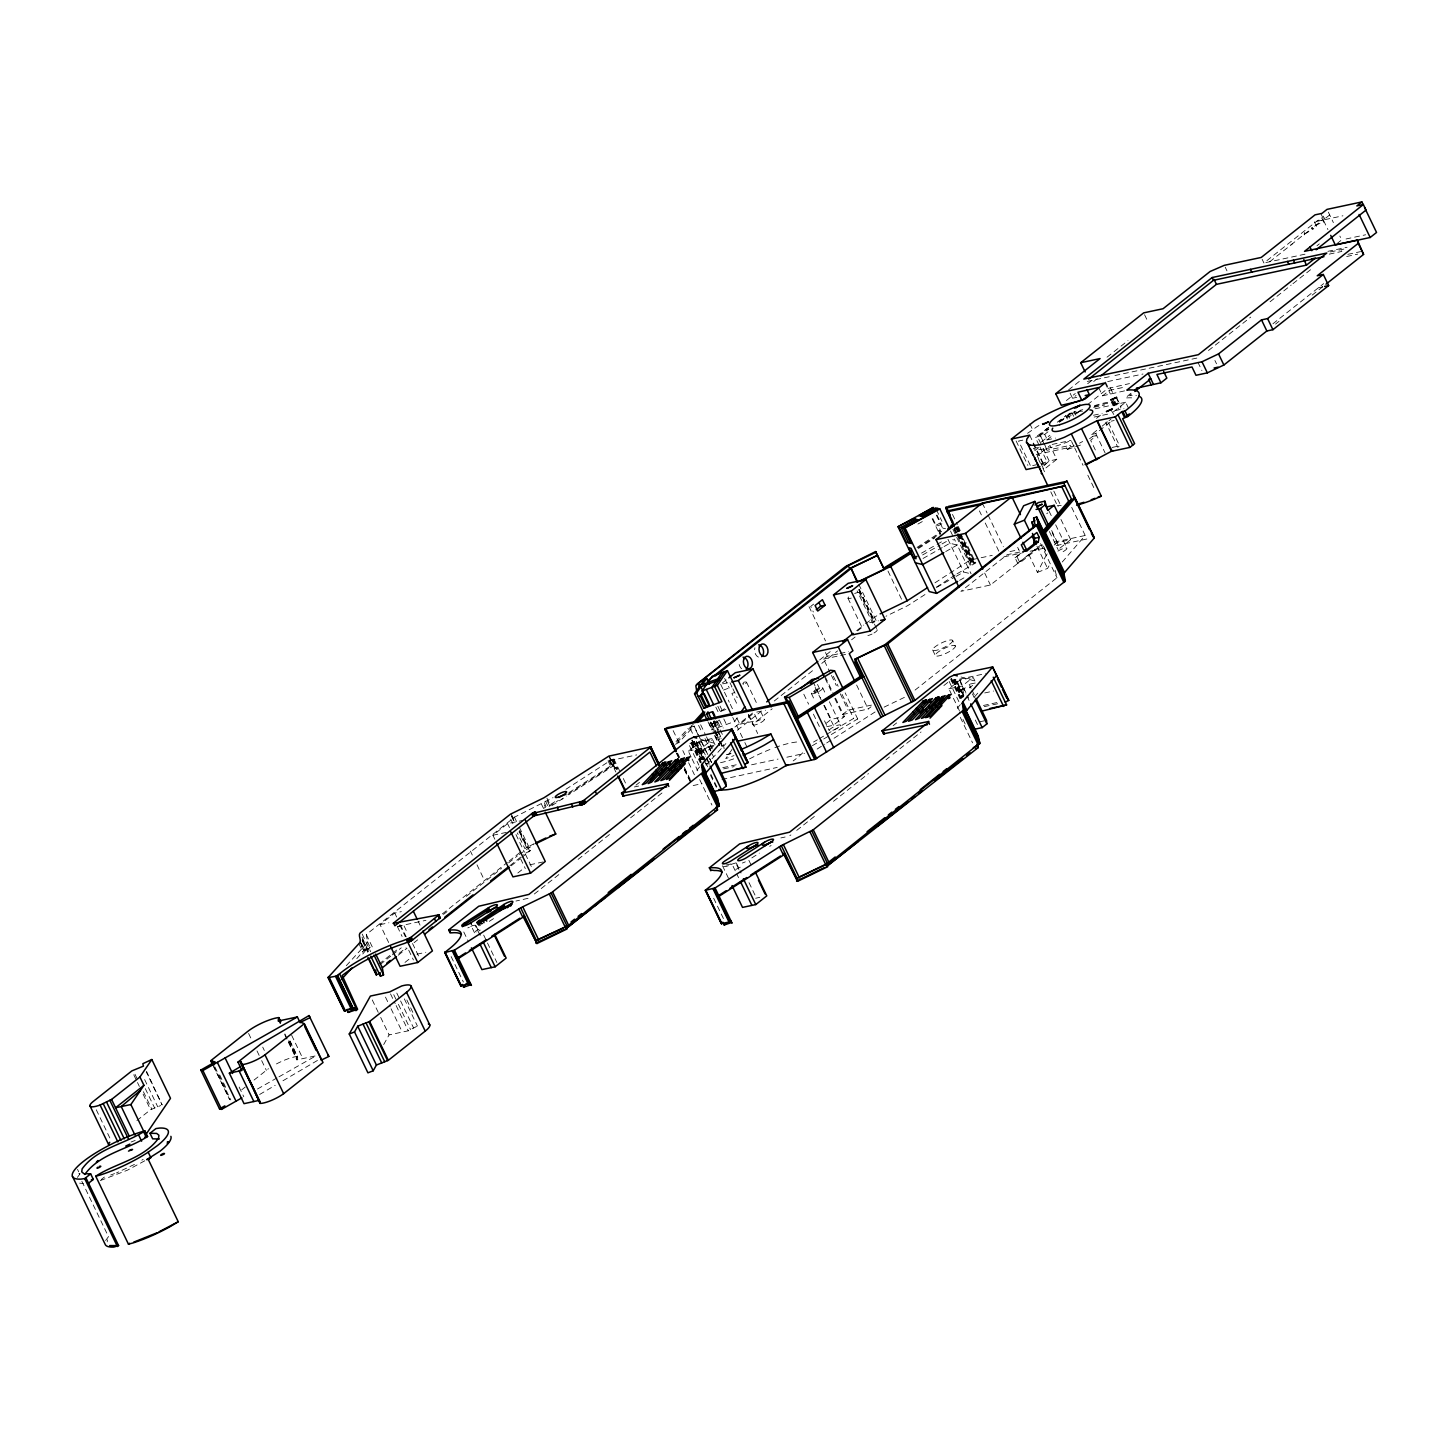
<?xml version="1.0" encoding="UTF-8"?>
<svg xmlns="http://www.w3.org/2000/svg" width="1449" height="1449" viewBox="0 0 1449 1449"><rect width="100%" height="100%" fill="white"/><g stroke="black" fill="none" stroke-linecap="round" stroke-linejoin="round"><path stroke-width="0.75" stroke-dasharray="5 3.75" d="M1057.263 422.22L1065.703 415.827A4.745 1.105 -25.7 0 0 1070.485 414.74A4.745 1.105 -25.7 0 0 1074.252 411.679L1082.783 409.687M1304.245 234.865L1304.39 232.438M107.19 1241.865L107.461 1239.819M700.211 752.194L705.917 749.477L700.211 752.194L703.091 758.207M814.211 692.133C826.292 683.276 814.465 698.871 812.617 688.818M960.832 689.978L966.555 687.261L960.832 689.978L963.73 695.991M1113.538 405.648L1117.596 403.021L1119.986 403.456M1118.266 408.98L1118.393 407.984M1111.528 399.218L1114.571 405.738L1119.262 402.931M1120.675 408.02L1120.946 405.955M278.951 1076.824L316.063 1055.778L296.882 1059.871L297.534 1056.448L290.054 1040.907M356.798 958.658L364.26 949.964L370.183 947.139L365.746 952.917M1028.754 554.333L1037.448 572.409L1046.848 553.953L1043.95 547.939M383.695 1044.566L389.093 1034.894L408.274 1030.8L419.015 1025.222M1037.448 572.409L1047.591 568.388L1050.742 562.755M720.352 711.477L725.388 708.144M708.018 721.837L711.876 729.861L718.505 720.207M737.197 717.744L734.679 721.439L711.876 729.861M732.035 749.423L725.732 758.642L734.009 755.581M1033.119 443.394L1043.896 465.781L1049.203 460.963L1056.738 459.351L1050.054 445.477L1037.194 455.692L1038.987 459.387M77.413 1177.403L79.967 1173.907L78.445 1174.233L79.315 1173.056L77.521 1169.361M105.632 1240.543L108.476 1236.649L80.383 1178.254M713.379 746.398L704.54 748.3L701.642 752.266A49.991 11.664 -25.7 0 0 701.189 755.817M735.802 869.472L740.982 866.828M1071.952 412.965L1068.094 414.794M1082.475 411.262L1080.356 411.081M696.824 770.18L699.704 766.865M1062.262 561.995L1085.21 535.478L1071.608 507.204M960.325 704.649L957.463 707.963L960.126 713.506M974.471 696.933L978.781 691.97M362.775 954.003L367.122 948.552M676.864 742.703L691.59 726.565M346.311 965.668L367.648 942.393L366.307 934.496L514.576 817.145L553.011 797.638M676.031 741.598L688.239 728.286M675.397 744.315L678.893 742.504L694.143 725.877M706.08 765.199L725.895 743.572M1290.914 244.972L1304.172 234.321L1313.772 228.688L1311.617 227.855L1323.806 221.117M743.047 684.471L743.699 683.584L742.667 683.493M1039.078 435.588L1045.87 430.299M1046.087 429.266L1045.598 430.281L1048.551 429.484M1077.259 412.929L1079.614 411.407M1056.738 459.351L1043.878 469.548L1039.875 461.235M388.658 942.502L380.073 924.661L394.744 913.051L401.373 911.638M494.834 839.225L492.914 835.258L507.585 823.648L523.053 820.351M136.894 1120.548L150.569 1109.717L160.676 1105.569M1107.036 357.197L1112.271 353.049M1114.027 351.654L1119.28 347.506M1121.019 346.13L1128.028 340.587M1068.529 389.944L1080.809 380.218M1066.392 400.558L1075.267 393.53M1087.674 383.713L1091.224 380.906M1027.576 433.305L1037.14 426.567A58.232 13.584 -25.7 0 1 1043.226 423.144M1070.123 393.259L1072.532 398.258L1076.064 395.468M1093.723 381.485L1097.255 378.696M813.614 604.124L810.679 606.443L813.342 611.985M722.29 683.022L727.181 679.146M1074.47 445.966L1070.775 446.745L1070.123 445.368L1046.921 450.313L1040.346 435.606L1048.804 428.904M101.195 1179.577L104.382 1177.059M1039.06 445.133L1035.347 437.453L1044.729 434.374L1048.08 431.73M379.022 964.02L398.366 948.715M442.343 913.921L507.349 862.463M509.088 861.068L521.368 851.36M380.127 964.545L390.687 956.195M392.444 954.8L401.246 947.845M443.466 914.41L446.998 911.638M466.343 896.315L501.535 868.458M508.581 862.88L517.365 855.924M519.14 854.53L533.902 844.658M1087.565 404.669L1107.724 388.477L1129.477 383.605M1041.324 442.054L1049.873 435.28M1269.741 261.744L1292.508 243.722M1314.696 226.171L1322.194 220.212M1329.693 214.941L1323.299 219.976L1327.936 229.576M1047.066 439.862L1053.84 434.501M1098.596 387.499L1102.598 395.812L1109.481 390.361L1124.931 387.064M399.055 953.406L406.1 947.827M509.903 865.669L523.995 854.512M525.752 853.135L530.606 850.436L518.144 824.843M1034.767 450.693L1039.295 447.107M398.221 955.217L407.042 948.226M414.106 942.647L417.638 939.84M511.189 865.796L520.01 858.822M521.767 857.428L530.606 850.436M692.495 733.285L689.597 727.271L693.274 724.373M241.748 1089.793L245.261 1087.022M254.046 1080.066L266.344 1070.322A22.133 5.162 -25.7 0 1 268.5 1068.71M404.995 962.408L411.516 957.246M517.836 873.004L524.357 867.842M1096.513 418.326L1103.269 412.983M636.002 785.141L639.498 782.369M1131.325 394.255L1129.495 395.704A59.228 13.82 -25.7 0 1 1136.451 395.631M1041.088 463.771L1049.203 460.963L1042.737 447.524M1043.896 465.781L1044.801 465.057M1036.234 454.533L1066.718 448.049L1070.123 445.368M1113.375 411.933L1125.638 402.242L1128.3 407.785M1066.718 448.049L1067.388 449.425L1070.775 446.745M691.119 757.012L688.275 751.053L699.269 742.359L712.528 739.515L715.19 745.076L708.869 750.057L708.561 746.489L715.19 745.076M1095.335 449.987L1090.662 440.279L1096.694 435.497L1092.618 436.366L1091.677 434.428L1100.425 427.491M1102.182 426.115L1110.93 419.178M1091.677 434.428L1095.77 433.541L1112.941 419.938M1089.557 438.775L1092.618 436.366M1336.92 243.686L1341.702 239.9L1339.854 236.06M688.275 751.053L701.515 748.227L712.528 739.515M704.993 738.61L708.67 746.217L705.011 749.115L700.41 739.624M1208.484 350.513L1250.722 317.096M1270.085 301.772L1291.186 285.055M1292.961 283.66L1310.548 269.731M734.915 727.036L752.574 713.071M819.645 659.983L830.223 651.597M856.703 630.641L863.767 625.062M865.524 623.65L878.221 614.793M736.98 718.215L739.859 724.192L754.512 712.582M857.591 630.913L864.111 625.751M830.458 673.387L823.593 659.114L827.252 656.216L837.939 653.934M737.342 730.224L760.2 712.129M774.273 700.99L814.718 668.985M821.764 663.407L837.576 650.891M851.595 639.788L855.109 637.017M534.337 893.997L560.582 873.222M578.097 859.366L611.333 833.048M630.587 817.816L663.914 791.444M739.859 724.192L757.519 720.407L772.19 708.796M1272.928 323.761L1323.643 283.624M1108.521 422.8L1119.624 445.839L1117.795 447.288L1105.768 422.329L1114.19 420.518M1275.555 324.087L1279.032 321.334M1312.124 295.143L1322.575 286.884L1320.8 283.171M1017.705 563.281L1040.219 545.476L1042.429 544.987L1019.915 562.81L1017.705 563.281L1015.043 557.738L1022.831 551.58M1015.043 557.738L1025.041 551.109M1019.824 552.015L1007.164 554.713L960.904 591.337L990.428 585.016L1036.687 548.41M826.419 723.123L831.128 719.392L844.387 716.567L832.867 692.64M1054.274 544.969L1057.426 542.469L1070.684 539.644L1060.958 519.448M834.805 698.509L842.521 714.52L848.118 710.101L873.783 704.612M826.763 726.692L833.392 725.279L844.387 716.567M1070.684 539.644L1059.672 548.356L1051.05 530.406M842.521 714.52L868.186 709.032L870.976 706.822M915.08 690.068L1056.991 577.734L1055.089 570.29M893.145 725.695L896.641 722.924M943.879 685.54L949.131 681.374L985.447 673.622M959.383 710.644L948.896 688.836L959.89 680.142L973.148 677.299L974.923 681.012M948.896 688.836L962.154 686.011L973.148 677.299M972.659 685.359L969.508 687.858L969.2 684.272L975.829 682.859M796.715 830.404L815.968 815.153M833.465 801.315L868.476 773.603M885.973 759.747L889.469 756.976M892.982 754.204L921.039 731.999M1131.035 393.204L1125.33 397.968L1128.934 397.805A56.837 13.276 -25.7 0 1 1134.984 398.493M1304.535 234.158L1312.251 228.109M1048.388 427.582L1037.176 436.004L1041.795 445.604M480.217 930.095L479.003 930.874M858.804 584.364L876.283 620.933L872.642 623.142L857.102 590.848M917.09 547.378L941.578 531.529M918.467 548.483L935.094 537.724M565.961 789.27L610.319 760.562L636.709 754.911M545.512 801.134L547.921 806.115L555.782 801.134M568.968 792.603L613.253 764.275L612.999 766.104L568.624 794.813M551.978 805.59L566.776 796.008M934.985 582.806L970.106 560.075L978.963 558.191M924.987 594.561L907.69 605.646L885.937 616.26M936.289 587.243L955.126 575.054M957.01 573.84L975.793 562.864L966.066 542.687M917.887 547.903L940.51 533.341M549.026 806.459L558.445 800.391M567.881 794.324L613.126 765.199L615.897 770.959M817.145 749.061L824.771 744.188M826.673 742.957L878.13 710.01M489.327 921.329L494.942 917.724M751.832 857.917L759.33 853.117M790.9 834.968L789.832 835.566M1068.819 413.816L1070.304 413.037M1046.631 428.868L1048.768 427.763M470.78 926.491L472.102 925.694M141.821 1160.178L143.179 1159.363M144.773 1160.794L127.277 1170.267L99.601 1180.844M534.283 843.59L524.882 848.571L517.347 832.921M813.505 742.069L817.327 739.823M819.246 738.682L853.642 718.432L857.699 718.958L845.147 692.857M812.364 745.674L821.8 740.095M823.702 738.99L829.371 735.657M831.255 734.534L857.699 718.958M259.606 1094.502L275.183 1085.337M282.972 1080.755L318.001 1060.125M917.942 524.049L923.248 521.042M936.036 525.281L940.691 522.654L942.864 523.18L938.227 525.806L936.036 525.281L932.703 518.344M940.383 534.301L938.717 530.841L943.353 528.197L945.545 528.74M921.546 553.12L935.13 545.422M937.086 544.335L942.901 541.038M922.615 554.949L940.075 545.059M942.013 543.955L949.004 540.006M923.031 558.463L942.212 547.595M944.132 546.508L949.892 543.266L957.246 545.041L971.084 573.822M945.726 551.562L957.246 545.041L954.348 539.028M936.887 587.243L954.148 577.463M956.068 576.376L963.73 572.047L969.254 573.387M959.582 580.343L965.342 577.082M257.469 1089.014L276.994 1077.929M1316.96 245.787L1319.296 243.885M1059.056 421.188L1065.721 417.765M1059.907 421.46L1070.413 414.052L1077.821 412.458M401.246 925.603L398.421 926.744M134.467 1164.416L116.481 1172.911M543.411 808.379L545.476 807.401L543.067 802.402M884.107 707.13L905.987 696.625M1076.064 412.838L1082.892 409.85M1073.763 446.002L1071.065 440.387L1067.732 441.854A48.288 11.266 -25.7 0 1 1034.043 449.045M1067.388 449.425L1082.765 444.336M364.061 950.417L370.31 947.936L367.503 941.596M528.034 898.326L515.971 901.043M723.431 690.086L731.999 686.917L729.245 681.193M734.661 692.459L731.908 693.473L736.907 703.888L739.66 702.856M725.877 709.449L718.269 712.256L715.353 706.17M716.657 720.896L711.622 724.228L717.146 722.2M110.685 1174.994L114.543 1173.599M1113.828 414.523L1110.532 409.143M1102.598 395.812L1125.764 390.596M1061.211 505.502L1057.39 505.592L1058.893 506.788M1022.777 440.152L1018.593 441.039L1030.601 466.017M1112.053 447.469L1119.624 445.839M1032.702 465.564L1038.987 464.205M1003.94 556.851L1021.4 553.083M1030.112 551.218L1045.381 547.921M1056.285 545.585L1088.996 538.539M984.704 692.948L993.561 691.046M726.293 754.694L730.713 753.734M983.418 705.464L998.904 702.149M722.779 767.68L738.266 764.366M751.56 764.8L778.022 759.095M786.861 757.211L804.503 753.408M693.165 785.557L702.022 783.637M721.964 779.435L777.207 767.427M1316.38 221.462L1342.915 215.792M1346.049 238.976L1365.664 234.774M1265.865 262.577L1306.835 253.792M1327.9 251.347L1347.081 247.254M1330.399 251.945L1345.179 248.793M1329.24 254.136L1341.828 251.438L1340.506 248.667M1347.86 254.336L1360.539 251.637M1346.701 256.509L1357.659 254.173M1318.409 287.771L1322.575 286.884M1087.275 381.431L1112.814 375.979M1114.933 375.508L1199.681 357.486M1107.688 381.576L1142.989 374.023M1072.532 398.258L1076.752 397.352M1093.705 407.35L1104.627 405.014M1095.064 408.781L1125.638 402.242M1093.452 415.247L1102.164 413.382M1115.241 410.592L1123.953 408.727M1094.14 417.058L1108.902 413.907M1046.758 439.953L1055.488 438.087M1033.318 448.447L1037.502 447.56M1052.191 444.426L1071.065 440.387M1041.813 464.64L1046.142 463.716M981.172 557.72L992.239 555.347M1009.953 551.562L1018.81 549.678M1054.22 542.107L1085.21 535.478M869.581 622.708L878.402 620.824M840.076 653.481L848.643 651.652M823.593 659.114L838.554 655.926M840.692 655.473L847.104 654.097M722.87 683.837L729.499 682.425M756.722 712.111L765.561 710.227M689.597 727.271L693.98 726.329L699.505 737.722M720.551 736.744L688.492 743.591L698.853 765.126M984.251 706.641L998.959 703.49M634.372 786.952L638.611 786.046M723.631 768.858L734.136 766.612M979.922 721.747L984.342 720.805M492.914 835.258L508.382 831.961M529.827 864.799L543.067 861.956M780.866 837.92L785.123 837.015M380.073 924.661L388.912 922.778M397.497 926.4L425.952 920.314M726.04 865.035L731.872 863.785L738.555 877.659M735.748 862.952L731.419 864.274A6.339 1.485 -25.7 0 1 729.952 865.017M416.968 954.185L425.807 952.301M755.617 898.253L759.783 897.348M78.88 1173.636L79.949 1173.4M476.16 932.015C473.388 931.725 479.492 928.374 480.851 929.207M297.534 1056.448L296.574 1056.52A22.133 5.162 -25.7 0 0 288.912 1058.495L285.924 1059.581A22.133 5.162 -25.7 0 0 273.734 1065.413M527.925 847.574L526.512 847.466L518.977 831.798M79.641 1183.163L83.39 1183.507M938.717 530.841L940.89 531.366L938.227 525.806M952.717 539.662L953.822 539.934M961.049 676.991L973.982 680.795M700.41 739.207L715.516 743.645M1116.165 403.51L1116.219 403.565A48.288 11.266 -25.7 0 0 1093.397 406.771M698.581 725.333L701.334 731.021M1328.353 212.152L1333.388 222.621M1323.299 216.155L1324.64 218.926L1317.721 220.411L1263.926 262.993L1262.133 259.28M1320.872 213.619L1323.535 219.161M1321.651 217.839L1324.295 223.345M1314.334 221.824L1316.978 227.33M1225.202 267.177L1226.977 270.872M1214.914 360.493L1216.526 363.808M1197.906 362.286L1201.909 370.6M1144.565 314.723L1148.115 322.131M1116.436 397.261L1119.244 403.166M1116.074 397.225L1119.008 403.456M1110.351 387.897L1113.013 393.44M1105.478 382.047L1109.481 390.361M1114.897 401.282L1116.672 404.977M1113.249 399.761L1115.929 405.322M1105.062 382.934L1110.405 394.037M1113.43 401.88L1115.205 405.575M1112.017 401.427L1113.792 405.122M1111.8 401.735L1114.064 405.811M1111.763 401.953L1113.72 405.792M1095.77 433.541L1105.116 452.957M1074.053 411.552L1075.919 415.157M1071.97 412.802L1073.637 416.261M1067.967 414.704L1069.634 418.163M1065.703 415.537L1067.37 418.996M1044.729 434.374L1046.45 437.978M1040.346 435.606L1043.697 442.543M1029.859 423.832L1032.521 429.375M1039.984 447.053L1047.373 462.412M1029.659 435.171L1044.349 465.672M1038.643 459.55L1040.436 463.245M1042.936 468.425L1044.53 471.758M1016.111 440.967L1027.866 465.383M1049.076 511.135L1051.902 517.003M1055.669 524.81L1066.935 548.247A6.339 1.485 -25.7 0 1 1060.251 553.011M1051.666 530.515L1057.426 542.469M1049.384 531.511L1058.078 549.588M1043.425 546.056L1047.301 554.134M1040.563 543.592L1056.991 577.734M1036.959 546.309L1047.591 568.388M1017.651 547.378L1019.208 550.62M1017.252 557.267L1019.915 562.81M982.295 503.057L987.077 512.982M988.037 514.975L1003.342 546.762M979.415 510.881L981.371 514.92M985.248 522.998L998.85 551.254M984.686 573.098L990.428 585.016M952.482 514.431L957.336 524.52M958.296 526.53L960.252 530.569M957.463 526.748L962.317 536.836M963.295 538.865L974.96 563.081M957.01 526.893L974.489 563.226M956.539 527.074L974.018 563.407M956.05 527.255L973.529 563.589M955.76 527.925L957.68 531.91M958.64 533.902L973.04 563.806M953.333 524.158L957.173 532.127M958.133 534.12L972.533 564.023M954.764 528.378L956.684 532.363M957.481 533.83L972.025 564.277M954.275 528.631L956.195 532.616M957.155 534.609L971.536 564.53M953.804 528.903L957.644 536.873M958.604 538.865L971.065 564.784M952.917 529.428L970.196 565.309M950.49 531.022L953.388 537.036M936.452 509.831L941.959 521.278M937.014 515.029L940.691 522.654M936.38 515.21L943.136 529.229M947.954 539.245L963.73 572.047M932.178 518.742L939.966 534.953M952.681 640.512A11.085 2.59 -25.7 0 1 938.445 649.75A11.085 2.59 -25.7 0 1 936.887 645.529A11.085 2.59 -25.7 0 1 952.681 640.512L955.344 646.055A11.085 2.59 -25.7 0 1 941.107 655.292A11.085 2.59 -25.7 0 1 939.55 651.072A11.085 2.59 -25.7 0 1 955.344 646.055M969.2 684.272L971.12 688.275M972.08 690.285L974.978 696.281M972.406 693.854L974.326 697.875M959.89 680.142L968.475 697.965M962.154 686.011L965.958 693.944M966.918 695.918L969.779 701.859M975.304 720.026L978.184 726.04M954.963 679.219L963.44 696.842M954.547 679.382L963.042 697.005M954.13 679.563L962.607 697.186M953.714 679.762L962.19 697.367M953.297 679.961L961.774 697.585M952.881 680.179L961.357 697.802M951.558 678.44L961.919 699.976M951.196 678.675L960.615 698.255M950.616 679.074L959.999 698.69M949.131 681.374L959.492 702.928M932.667 650.021L935.329 655.564M962.987 719.447L965.849 725.406M960.307 717.364L972.569 742.83M887.983 571.033L903.325 602.929M859.366 589.363L874.906 621.657M859.04 589.544L874.58 621.838M858.732 589.725L874.272 622.019M859.402 592.822L873.493 622.11M874.435 624.066L877.261 629.917M847.973 598.256L863.006 629.5M856.613 685.015L868.186 709.032M808.995 606.624L825.513 640.929M825.477 652.521L827.252 656.216M833.338 676.266L838.174 686.319M842.05 694.343L853.642 718.432M831.436 675.433L836.345 685.631M840.257 693.781L848.118 710.101M825.206 676.683L831.907 690.648M825.169 678.494L830.947 690.503M822.797 688.058A6.339 1.485 -25.7 0 1 814.682 693.346A6.339 1.485 -25.7 0 1 813.758 690.938A6.339 1.485 -25.7 0 1 822.797 688.058L825.604 693.926M829.371 701.733L840.655 725.152M817.526 684.435L819.935 689.416M812.907 681.519L820.587 697.458M824.409 705.446L831.128 719.392M815.153 687.387L822.833 703.345M823.793 705.337L833.392 725.279M811.368 693.491L815.117 701.316M824.517 720.841L829.208 730.604M803.815 694.216L808.614 704.178M813.414 714.14L820.134 728.104M746.561 682.225L756.885 703.707M760.653 711.513L764.42 719.32A6.339 1.485 -25.7 0 1 756.287 724.609A6.339 1.485 -25.7 0 1 755.382 722.2A6.339 1.485 -25.7 0 1 764.42 719.32M754.657 714.429L757.519 720.407M748.282 714.991L752.973 724.754M732.886 688.764L737.161 697.657M724.645 678.404L729.227 687.931M720.66 684.308L729.3 702.258M730.26 704.25L733.14 710.227M732.741 717.418L743.917 740.62M720.044 706.025L721.711 709.503M717.835 706.279L721.004 713.125M719.32 719.972L723.196 727.996M717.708 721.711L720.624 727.778M716.277 721.801L719.193 727.869M720.171 729.879L723.087 735.929M714.194 720.787L719.048 730.894M713.977 721.022L717.672 729.318M717.527 729.535L713.633 721.457L717.4 729.735M718.378 731.745L721.294 737.813M713.361 722.327L721.131 738.465M711.495 722.453L719.265 738.61M711.405 723.232L714.321 729.3M715.299 731.31L719.175 739.388M720.153 741.399L723.069 747.467M711.314 723.468L714.23 729.517M715.208 731.528L719.102 739.606M720.062 741.634L722.979 747.684M710.408 722.019L714.122 730.242M715.208 731.999L718.903 740.204M720.008 741.96L722.743 748.173M710.119 722.508L720.678 744.442M709.249 723.612L714.049 733.574M715.009 735.567L719.809 745.529M700.646 724.772L705.482 734.806M706.442 736.817L712.238 748.879M708.561 746.489L713.379 756.505M694.234 726.384L708.688 756.414M709.648 758.425L711.586 762.428M704.54 748.3L706.315 751.995M699.269 742.359L709.756 764.148M701.515 748.227L705.337 756.161M706.297 758.135L709.141 764.076M696.353 741.29L705.989 761.323M705.953 763.134L707.728 766.847M704.069 760.218L706.949 766.213M710.807 774.237L713.705 780.25M714.665 782.243L717.563 788.256M702.638 757.736L695.52 742.939L699.269 742.105L704.178 759.439L696.226 742.739L703.526 759.584M694.343 741.435L702.964 759.53M693.926 741.598L702.403 759.222M693.51 741.779L701.986 759.403M692.133 740.004L701.551 759.584M691.716 740.222L701.135 759.801M692.242 742.395L700.736 760.019M748.879 860.344L751.741 866.303M691.861 742.612L701.28 762.192M691.499 742.848L700.918 762.428M690.938 743.246L700.302 762.862M692.079 758.986L697.802 770.868M699.686 779.58L711.93 805.046M749.024 882.64L756.559 898.308M673.169 730.622L678.893 742.504M682.787 750.582L684.725 754.621M688.619 762.699L694.433 774.817M736.364 863.024L741.127 872.932M736.708 864.944L740.53 872.859M677.625 753.263L679.563 757.302M684.435 767.39L690.249 779.49M676.828 752.9L679.02 757.374M684.489 768.839L690.249 780.812M676.683 753.335L678.802 757.392M684.453 769.491L690.467 781.609M676.52 753.299L678.53 757.628M684.182 769.419L690.122 781.554M722.508 865.796L729.173 879.67M713.669 898.271L724.029 919.807M613.887 758.932L619.538 770.687M623.305 778.511L626.131 784.398M613.054 759.149L617.763 768.948M612.601 759.294L617.31 769.093M612.112 759.475L616.839 769.256M611.623 759.656L616.35 769.455M609.25 755.961L616.024 770.035M608.743 756.179L612.746 764.511M610.319 760.562L615.861 772.045M609.359 760.001L611.768 765M608.888 760.272L611.297 765.253M608.019 760.797L610.409 765.797M546.925 798.127L550.131 804.793M547.468 801.225L550.131 806.785M544.299 802.764L546.074 806.459M541.437 804.141L543.23 807.836M514.377 817.019L517.202 822.887M519.611 830.277L529.265 850.346M511.135 813.813L514.902 821.637M519.611 831.436L527.146 847.085M511.751 815.95L514.576 821.818M519.285 831.617L526.82 847.285M511.425 816.131L514.25 822.018M510.754 819.21L513.58 825.079M515.953 834.533L524.429 852.157M525.371 854.113L531.964 867.824M507.585 823.648L509.487 827.614M520.608 858.786L525.317 868.585M470.418 851.124L472.302 855.055M477.011 864.836L484.546 880.503M483.676 935.076L496.88 962.48M475.725 925.241L480.488 935.148M479.891 935.076L475.127 925.168L471.251 926.002L476.015 935.909M463.771 931.979L468.534 941.868M451.146 956.575L453.972 962.444M454.914 964.4L463.39 982.024M418.127 921.166L420.047 925.132M404.054 925.893L407.821 933.717M412.53 943.516L419.123 957.228M394.744 913.051L396.646 917.018M400.467 924.951L406.191 936.833M399.652 924.842L405.376 936.742M397.388 926.654L402.098 936.434M408.709 950.146L413.418 959.944M406.861 999.973L413.4 1013.576M404.343 998.868L417.421 1026.055M396.791 993.072L413.617 1028.029M366.307 934.496L372.9 948.207M393.748 994.666L397.479 1002.436M398.421 1004.374L410.556 1029.605M362.178 934.08L370.672 951.703M390.524 993.905L395.197 1003.614M396.138 1005.552L408.274 1030.8M361.996 937.05L368.39 950.997M362.558 939.459L368.209 951.214M362.395 939.676L368.046 951.413M362.286 939.876L367.937 951.613M362.123 940.528L367.774 952.283M362.214 944.766L365.981 952.609M360.258 941.633L364.26 949.964M360.167 941.85L364.17 950.182M360.058 942.085L363.934 950.653M361.362 945.907L363.771 950.906M385.488 997.129L390.161 1006.838M391.085 1008.776L402.297 1032.086M358.899 943.679L362.902 951.993M372.266 999.955L379.747 1015.477M380.689 1017.433L389.093 1034.894M291.647 1035.292L302.859 1058.603M289.927 1041.433L297.407 1056.973M288.804 1040.69L297.208 1058.168M284.873 1033.898L287.681 1039.73M288.605 1041.668L297.009 1059.147M284.728 1034.622L287.536 1040.454M288.46 1042.392L296.882 1059.871M262.722 1047.12L264.316 1050.434M248.594 1033.427L251.383 1039.259M256.998 1050.905L260.729 1058.676M261.671 1060.614L266.344 1070.322M239.121 1087.058L243.794 1096.766M219.723 1074.977L226.261 1088.579M214.887 1066.899L230.771 1099.918M213.836 1066.609L229.721 1099.61L213.546 1066.518M146.603 1071.445L162.143 1104.953L146.258 1071.952M144.646 1079.596L157.724 1106.782M145.298 1088.616L154.645 1108.05M134.992 1074.252L137.8 1080.085M143.415 1091.731L151.819 1109.209M133.761 1074.76L136.568 1080.592M137.492 1082.53L139.358 1086.424M143.107 1094.176L150.569 1109.717M96.286 1109.789L111.229 1140.852M1074.669 447.868L1077.476 453.7M1078.418 455.638L1083.073 465.346M1087.819 475.2L1094.448 488.965M1053.84 491.139L1060.469 504.922M1050.779 491.809L1056.448 503.618M748.463 714.375L757.7 733.556M744.84 742.54L747.612 748.3M723.812 718.958L727.507 726.637M714.647 735.621L719.265 745.203M708.67 746.217L712.401 753.951M709.666 758.787L711.531 762.663M710.571 775.342L716.349 787.332M963.929 695.375L956.141 680.722L963.277 695.52L956.865 680.523L959.89 679.889L964.201 695.049M1044.892 445.024L1046.921 450.313M723.413 744.569L724.12 748.698M743.246 682.388A6.339 1.485 -25.7 0 1 744.152 684.779M854.656 593.492A6.339 1.485 -25.7 0 1 859.275 592.659A6.339 1.485 -25.7 0 1 857.011 595.376M851.288 598.093A6.339 1.485 -25.7 0 1 849.259 596.481M1057.897 551.127A6.339 1.485 -25.7 0 1 1066.826 548.084M741.653 668.732A6.339 4.438 77.9 0 1 738.972 663.189M1047.79 512.91A6.339 1.485 -25.7 0 1 1046.685 513.707M876.917 629.663A6.339 1.485 -25.7 0 1 873.53 633.267M872.063 634.028A6.339 1.485 -25.7 0 1 867.879 635.55M829.263 730.151A6.339 1.485 -25.7 0 1 837.776 725.188A6.339 1.485 -25.7 0 1 838.645 727.452A6.339 1.485 -25.7 0 1 829.553 730.857M731.039 753.335A49.991 11.664 -25.7 0 1 727.38 754.549M758.37 657.085A6.339 4.438 77.9 0 1 754.929 647.757M733.701 758.878A49.991 11.664 -25.7 0 1 720.044 762.808M709.865 763.985A49.991 11.664 -25.7 0 1 706.478 763.46M1094.412 405.684A50.987 11.9 -25.7 0 1 1109.028 402.116M1079.559 443.213A4.745 1.105 -25.7 0 1 1082.729 441.547M480.47 925.585A6.339 1.485 -25.7 0 1 478.405 925.404M469.313 927.233A6.339 1.485 -25.7 0 1 467.828 927.885M562.755 798.725A6.339 1.485 -25.7 0 1 561.27 799.377M131.098 1142.029A53.033 12.371 -25.7 0 1 135.174 1140.454M728.449 865.687A6.339 1.485 -25.7 0 1 723.757 865.904M745.293 861.847A6.339 1.485 -25.7 0 1 742.359 863.024M771.122 845.546A6.339 1.485 -25.7 0 1 769.654 846.288M802.692 752.792A49.991 11.664 -25.7 0 1 793.183 760.906M749.531 758.896A49.991 11.664 -25.7 0 1 772.987 748.318M774.907 747.612A49.991 11.664 -25.7 0 1 798.49 741.87M1059.219 422.293A22.423 5.235 -25.7 0 1 1077.513 412.856"/><path stroke-width="1.5" d="M466.18 983.545L470.454 983.436L460.691 985.773L462.249 984.432L463.571 987.204L471.088 984.686M730.731 920.459L729.698 921.908L721.348 923.611L705.301 890.284L709.267 887.15A56.837 13.276 -25.7 0 0 712.908 867.716L709.322 867.879L739.642 843.898L789.56 832.179L928.465 722.29L928.863 721.439L882.097 730.894L949.62 677.154L954.203 674.98L992.656 666.957L962.842 701.787C960.687 716.204 977.006 729.408 979.778 743.174L829.263 863.079L796.262 878.547L826.347 863.966L835.204 856.975M721.348 923.611L722.87 922.216L724.21 924.987L731.727 922.47M379.131 973.511L376.269 974.923L375.653 970.015M129.885 1144.094L125.737 1146.068M477.083 922.633L503.835 904.502A6.339 1.485 -25.7 0 1 511.841 901.296A6.339 1.485 -25.7 0 1 510.483 904.194L484.781 920.532L477.083 922.633L478.079 924.281M488.385 907.817L464.133 923.248A6.339 1.485 -25.7 0 0 462.774 926.128A6.339 1.485 -25.7 0 0 470.78 922.922L496.119 906.712A6.339 1.485 -25.7 0 0 495.902 904.647A6.339 1.485 -25.7 0 0 488.385 907.817L489.038 909.193A6.339 1.485 -25.7 0 0 486.701 911.312L486.647 911.765A6.339 1.485 -25.7 0 0 489.961 911.602L490.794 911.294M503.835 904.502L504.506 905.897A6.339 1.485 -25.7 0 0 502.169 907.998L502.115 908.451A6.339 1.485 -25.7 0 0 505.429 908.288M1029.533 444.553L1029.261 446.618L1027.486 442.905M625.262 789.252L625.135 790.158L618.669 776.718M945.708 508.201L948.588 506.353L1067.152 481.213L1063.675 482.988L945.708 508.201L953.714 524.846L948.063 528.487M948.044 529.338L953.587 525.752L947.03 510.972L1065.015 485.759L1011.112 498.166M953.587 525.752L953.84 523.922L950.997 525.444M703.127 772.1L551.127 893.019L567.157 926.309L535.623 940.763L568.624 925.295L719.139 805.39C716.386 791.625 700.066 778.421 702.204 764.003L732.071 729.227L693.564 737.197L689 739.37L621.476 793.219L668.333 783.71L667.844 784.507L528.921 894.395L478.731 906.259L448.737 929.878L450.114 932.939L453.609 932.703A56.837 13.276 -25.7 0 1 461.452 934.442M719.139 805.39L717.599 798.236L701.57 764.945M979.778 743.174L978.22 736.02L962.208 702.729M737.722 741.163L770.904 734.045L786.082 765.597L814.664 759.457L882.912 716.241L914.862 700.428L1065.196 581.176L1038.172 524.013L1036.633 516.858L1033.59 518.09L1035.22 525.715L884.759 644.805L854.656 659.386L862.662 676.013L797.149 717.943M1065.377 580.524L1063.838 573.369L1094.158 538.14L1091.405 533.558M300.178 1022.759L297.371 1016.944L278.19 1021.038L278.842 1017.615L277.882 1017.687A22.133 5.162 -25.7 0 0 270.22 1019.661L267.232 1020.748A22.133 5.162 -25.7 0 0 247.652 1031.489L210.757 1060.704L212.623 1064.58M705.337 890.338L715.063 887.947L781.301 845.6L813.251 829.788L963.748 709.883M1038.172 524.013L887.676 643.917L854.656 659.386M1038.245 541.926L1027.25 550.638L1023.628 549.678L1021.291 544.824L1036.868 532.489L1039.205 537.344L1038.245 541.926L1033.825 542.868L1034.785 538.285L1032.449 533.431M448.773 930.167L452.269 929.932A56.837 13.276 -25.7 0 1 448.629 949.367L444.698 952.554L454.443 950.146L520.662 907.817L551.127 893.019M355.947 1010.732L354.607 1007.961L346.818 1009.627L348.158 1012.398L357.613 1009.319L342.218 975.503A57.797 13.494 -25.7 0 1 404.362 943.462L412.603 939.93L440.279 917.724L439.101 917.507M705.572 773.277L736.11 737.632M1044.638 533.504L1075.176 497.858L1068.692 501.155L1042.863 530.986M996.731 675.415L966.211 711.061M1021.02 538.267L1014.264 524.212L1023.646 505.755L1034.876 501.39L1047.446 527.49M328.09 977.514L358.899 943.679C362.848 940.636 356.49 934.587 361.236 932.124L510.483 814.175L543.9 797.801L608.743 756.179L651.036 746.887L582.896 801.098L531.656 813.704L393.114 923.393L438.92 914.826L410.574 937.648L403.021 940.691A57.797 13.494 -25.7 0 0 340.895 972.732L336.367 976.137L328.108 977.622L344.301 1011.04L354.607 1007.961M349.245 1034.006L370.401 996.061L389.6 991.967L401.699 985.972A22.133 5.162 -25.7 0 1 408.22 984.903L409.632 985.066A22.133 5.162 -25.7 0 1 406.535 992.275L369.64 1021.473L357.722 1026.2L354.516 1031.942L349.245 1034.006L367.937 1072.84L373.208 1070.775L376.414 1065.033L388.332 1060.306L425.227 1031.108A22.133 5.162 -25.7 0 0 428.324 1023.9M1014.264 524.212L1024.389 520.191L1034.876 501.39M963.567 710.535L979.578 743.826L973.275 747.684M151.819 1059.509L142.853 1063.693L143.451 1066.12L131.895 1070.883L92.537 1102.019A16.446 3.84 -25.7 0 0 100.108 1105.044L111.573 1099.447L139.937 1076.987L151.819 1059.509L170.511 1098.342L145.552 1135.056M143.94 1085.319L115.576 1107.761L130.881 1104.536L143.94 1085.319L139.937 1076.987M1048.641 541.817L1049.293 540.875M707.058 719.845L694.524 693.799L704.612 679.056L706.695 678.295L709.449 684.019M694.524 693.799L696.589 693.039L700.863 686.79L718.831 680.161M706.695 678.295L702.421 684.526L720.388 677.897M724.645 671.648L714.556 686.391L721.91 701.642L709.485 706.224L702.131 690.974L706.388 684.761M707.945 682.479L712.22 676.248L727.416 670.633L746.615 710.535M698.219 696.661L700.284 695.9L703.2 691.644L700.863 686.79M716.06 681.175L711.803 687.387L702.131 690.974M717.617 678.911L721.892 672.68M719.139 702.674L711.803 687.387L717.327 685.377L727.416 670.633M696.589 693.039L703.942 708.289L708.978 704.938M709.104 719.03L706.605 713.832L707.963 711.857L711.296 718.795M740.982 712.22L744.768 706.695M859.094 581.357L884.198 569.167L875.613 551.58L845.437 566.613L697.82 683.457L695.864 685.993L696.915 692.187M84.803 1174.433C99.818 1153.585 127.548 1149.727 147.581 1136.487L144.9 1130.926L140.408 1132.158A53.033 12.371 -25.7 0 0 83.317 1161.482A53.033 12.371 -25.7 0 0 81.09 1179.106L84.694 1178.58L90.653 1173.871L93.334 1179.414L88.552 1183.199M128.472 1151.122L132.584 1149.474L131.334 1149.528M1064.943 581.502L1037.882 524.828M884.125 732.832L883.492 733.846L927.36 724.699M1043.045 533.051L1071.68 499.633L1063.675 482.988M696.009 721.729L704.83 712.039M341.348 979.524L352.016 967.896M694.343 721.62L703.49 711.64M697.186 722.544L704.812 714.23M444.789 952.265L460.8 985.537M662.465 763.297L642.269 784.67L645.91 783.348L665.979 761.884L662.465 763.297L663.787 766.068M650.927 779.562L653.789 776.573L652.448 773.802M654.894 775.396L657.122 773.06L655.799 770.288M668.17 762.083L648.101 783.547L651.615 782.134L671.811 760.761L668.17 762.083L669.51 764.855M660.617 774.183L666.848 767.644M674.926 760.471L654.839 781.935L658.371 780.522L678.567 759.149L674.926 760.471L676.248 763.243L669.384 770.451L668.061 767.662M681.03 759.222L660.835 780.594L664.475 779.272L684.544 757.809L681.03 759.222L682.352 762.011M673.423 771.375L675.56 769.129L674.238 766.358M669.384 780.359L685.286 763.677M923.085 701.081L902.89 722.453L906.531 721.131L926.617 699.668L923.085 701.081L924.426 703.852M928.809 699.867L908.614 721.24L912.254 719.918L932.45 698.545L928.809 699.867L930.149 702.638M921.256 711.966L923.484 709.63L922.144 706.858M935.547 698.255L915.478 719.718L918.992 718.306L939.187 696.933L935.547 698.255L936.887 701.026L930.023 708.235L928.682 705.446M941.651 697.005L921.455 718.378L925.096 717.056L945.183 695.611L941.651 697.005L942.991 699.795L938.916 704.051M925.839 717.78L932.993 710.282L931.653 707.51M947.266 695.882L927.07 717.237L930.711 715.933L950.779 694.469L947.266 695.882L948.606 698.653M930.023 718.143L941.886 705.699L940.546 702.928M450.458 932.268L448.737 929.878M711.097 870.052L714.248 870.487A56.837 13.276 -25.7 0 1 722.091 872.226M504.506 905.897L477.808 923.556L477.138 922.18M623.487 795.048L622.871 796.062L666.721 786.916M810.462 683.294L812.074 682.135M1036.759 506.371L1042.211 504.18L1036.669 507.041M140.444 1090.463L121.227 1106.547L134.938 1135.038M1126.815 415.972L1129.351 413.889M1325.998 284.167L1363.581 254.408L1357.315 240.081L1304.517 251.347L1363.364 204.526L1366.027 210.069L1316.163 249.771M1085.156 371.958L1080.7 362.721L1143.678 312.875L1163.058 308.728L1210.114 271.488L1224.314 265.33L1261.246 257.433L1315.04 214.85L1321.977 213.383L1327.012 209.38L1361.861 201.936L1363.201 204.707M1039.929 466.632L1026.091 469.585L1011.402 439.065L1034.459 421.025A58.232 13.584 -25.7 0 1 1084.884 399.109L1105.062 382.934L1055.741 393.675L1100.081 358.573L1080.7 362.721M1212.143 277.538L1083.816 379.113L1198.359 354.697L1326.813 253.032L1212.143 277.538L1213.483 280.309L1323.969 256.69M656.506 765.797L649.913 752.103L584.219 803.869L533.793 815.932L394.889 925.784L393.548 923.013M707.311 681.193L849.838 568.388L877.533 555.311L850.509 568.443L847.067 565.508M1088.67 379.095L1213.483 280.309M715.245 676.049L851.161 568.479L857.844 582.353M90.653 1173.871L83.988 1173.726L81.742 1171.933L82.122 1168.89C97.155 1148.025 124.868 1144.185 144.9 1130.926M1100.787 375.889L1216.436 284.348L1306.491 265.113L1315.366 258.085L1311.454 258.918M237.98 1062.099L261.11 1043.787L309.035 1015.568L310.14 1017.596L300.668 1022.197L304.326 1023.7L323.018 1062.534L283.66 1093.669A16.446 3.84 -25.7 0 1 260.023 1103.377L240.806 1061.483L237.98 1062.099L241.983 1070.413L229.359 1073.166L244.03 1103.667L259.498 1100.316L260.023 1103.377M170.873 1136.342A53.033 12.371 -25.7 0 1 160.006 1151.212L146.675 1159.653L148.215 1159.327L178.245 1221.742L169.732 1226.85A53.033 12.371 -25.7 0 1 132.946 1242.97L128.454 1244.184L95.743 1176.226C115.775 1162.967 143.505 1159.128 158.521 1138.262L158.919 1135.219L156.673 1133.426L149.99 1133.281L152.67 1138.842L159.336 1138.968M149.99 1133.281L155.949 1128.572L159.571 1128.065A53.033 12.371 -25.7 0 1 157.325 1145.67L148.124 1152.227A53.033 12.371 -25.7 0 1 100.235 1175.012L95.743 1176.226M728.811 677.86L735.331 672.698L753.009 668.931L771.23 706.804M833.501 594.905L848.172 583.313L865.85 579.528L885.031 619.411L870.378 631.003L852.7 634.789L833.501 594.905L851.179 591.138L865.85 579.528M816.276 609.667L820.677 606.189L825.097 605.247L822.434 599.687L815.099 605.501L817.761 611.043L825.097 605.247M1086.985 389.672L1089.394 394.653L1081.95 400.54L1077.947 392.226L1098.596 387.499M241.331 1064.544A16.446 3.84 -25.7 0 0 264.986 1054.836L304.326 1023.7M731.709 681.954L738.338 680.541L753.009 668.931M386.738 963.15L390.252 960.361M428.976 929.715L432.49 926.943M444.807 917.181L472.954 894.902M490.559 880.974L508.146 867.045M370.817 956.231L380.471 976.282L383.532 974.869L382.337 967.787L396.446 956.612M424.684 934.261L509.414 867.208M149.193 1158.602L150.116 1157.878M1361.861 201.936L1356.825 205.921L1363.364 204.526M958.984 587.352L936.036 539.662L982.295 503.057L1011.837 496.735L1020.44 514.63M1163.638 371.451L1166.843 378.098L1160.921 382.79L1156.918 374.458L1191.984 366.977L1195.986 375.291L1207.343 372.864L1223.88 365.003L1266.843 330.988L1272.928 329.684L1328.642 285.58L1323.317 274.477L1267.585 318.581L1261.518 319.885L1218.537 353.9L1202 361.761L1148.133 373.281L1126.833 390.143A59.228 13.82 -25.7 0 1 1125.04 411.009L1127.702 416.551L1122.613 418.707L1134.621 443.684L1129.93 447.397L1111.564 451.309L1096.893 420.808L1064.653 437.181A50.987 11.9 -25.7 0 1 1029.08 444.771L1026.399 442.633L1026.852 439.011L1029.659 435.171L1011.402 439.065M1134.875 391.447L1150.814 378.823L1148.586 379.33L1151.267 384.873M390.56 946.451L400.105 966.266L417.765 962.498L432.436 950.888L422.909 931.073M496.735 843.191L512.946 876.88L530.624 873.095L545.277 861.485L525.263 819.88M824.209 676.484L812.654 652.467L821.909 645.131L847.574 639.643L852.918 650.728L849.241 653.644L861.014 678.096M936.036 539.662L965.559 533.359L1011.837 496.735M1096.893 420.808L1115.241 416.877L1121.761 411.715L1125.04 411.009M766.684 701.896L817.87 661.378M842.593 641.816L853.171 633.43M812.654 652.467L838.301 646.978L847.574 639.643M1357.315 240.081L1358.256 243.323L1317.232 275.781L1323.317 274.477M800.935 688.221L811.947 679.527L818.576 678.114M1330.707 235.354L1335.326 244.953L1370.174 237.491L1376.55 232.456L1364.541 207.479M1035.093 505.085L1038.227 502.604L1044.856 501.191L1047.844 510.32L1054.166 505.321L1058.042 513.399M1036.071 509.414L1040.491 508.472L1045.182 504.759L1044.856 501.191M72.45 1176.353L105.161 1244.311A53.033 12.371 -25.7 0 0 113.801 1247.064L118.583 1245.615L85.871 1177.657M128.454 1244.184L129.631 1243.26M471.396 947.827L481.901 969.616L495.141 966.791L506.154 958.079L494.707 934.297M712.709 791.715L721.548 789.832L726.239 786.119L725.913 782.551L715.317 760.508M1033.825 542.868L1036.307 540.894M1025.041 551.109L1036.035 542.397M571.033 921.981L574.565 919.191M578.115 916.384L581.647 913.576M608.2 892.566L631.221 874.345M663.081 849.132L679.02 836.508M682.551 833.718L686.101 830.911M689.633 828.103L693.183 825.314M590.576 909.193L565.744 928.863L717.527 809.864L716.712 806.042M594.126 906.386L597.676 903.578M601.226 900.771L604.776 897.963M617.183 888.146L654.441 858.659M677.498 840.402L709.43 815.117M732.035 885.611L742.522 907.4L755.78 904.574L766.775 895.862L755.327 872.081M973.348 729.499L982.168 727.615L986.86 723.902L986.552 720.334L975.938 698.291M867.063 831.744L884.759 817.743M888.309 814.936L891.841 812.128M895.391 809.321L898.923 806.532M920.169 789.705L939.64 774.291M943.19 771.502L946.722 768.694M858.297 841.362L826.365 866.647L978.147 747.648L977.332 743.826M877.822 825.93L907.98 802.058M911.53 799.25L915.08 796.443M918.63 793.635L922.18 790.828M934.587 780.993L962.969 758.533M966.519 755.708L970.069 752.9M1134.549 390.433L1138.063 387.644M242.581 1068.438L239.157 1071.028L253.847 1101.53M463.571 987.204L465.274 985.936M724.21 924.987L725.913 923.719M97.608 1167.242C94.439 1170.466 104.636 1164.942 99.202 1166.409M687.025 757.809L666.431 779.453L670.072 778.149L690.159 756.686L687.025 757.809L688.366 760.58M755.654 845.274L756.74 844.495A6.339 1.485 -25.7 0 0 754.73 842.883A6.339 1.485 -25.7 0 0 746.67 847.701L746.615 848.154A6.339 1.485 -25.7 0 0 749.93 847.991L751.361 847.484A6.339 1.485 -25.7 0 0 755.654 845.274L731.401 860.706A6.339 1.485 -25.7 0 1 723.395 863.912A6.339 1.485 -25.7 0 1 724.772 861.032L749.006 845.6M786.046 765.525L777.207 770.85A49.991 11.664 -25.7 0 1 718.958 789.433M911.439 551.037L883.636 568.225L875.613 551.58M911.059 553.264L890.718 566.432L859.728 581.429M880.159 613.869L907.237 600.755L927.577 587.588M910.352 552.757L883.999 568.841M861.612 675.669L796.805 717.183L797.493 718.686L863.731 676.375L861.612 675.669L854.928 661.813L855.997 662.157M524.665 916.148L458.445 958.477L457.739 956.956M785.304 853.932L719.066 896.261L718.378 894.739M499.561 910.878L505.176 907.291M458.083 957.717L465.582 952.917M469.331 950.526L486.176 939.749M491.791 936.163L519.865 918.195M764.474 842.286L740.113 857.844A6.339 1.485 -25.7 0 0 738.736 860.742A6.339 1.485 -25.7 0 0 746.742 857.536L771.103 841.978M718.722 895.5L726.203 890.7M729.952 888.309L746.796 877.533M750.546 875.142L780.486 855.979M462.466 926.726A6.339 1.485 -25.7 0 1 464.803 924.625L489.038 909.193M676.321 759.638C678.911 762.735 676.158 764.275 675.306 760.2M770.904 734.045L762.047 739.352A49.991 11.664 -25.7 0 1 740.62 749.676M773.567 739.588L764.71 744.895A49.991 11.664 -25.7 0 1 743.301 755.219M148.215 1159.327L150.859 1157.733L148.196 1152.172M161.817 1154.129C157.072 1157.697 168.519 1152.444 162.922 1153.603M786.517 701.262L784.579 697.241L830.44 670.253L834.515 670.778L843.209 688.836M784.579 697.241L789.162 697.476L834.515 670.778M229.359 1073.166L240.679 1066.5M786.082 765.597L787.713 764.655M957.662 581.429L936.561 593.365L929.207 591.572L898 526.73L933.355 507.404L918.738 515.663L924.19 516.985M898 526.73L913.431 518.67L918.883 519.992M901.043 527.436L904.267 528.251L911.62 543.52L908.396 542.687L901.043 527.436L915.605 519.195M920.912 516.188L935.529 507.929L939.894 508.979L949.53 529.012M917.797 519.72L903.234 527.961L910.515 543.248M923.104 516.713L937.702 508.454M938.789 508.726L904.267 528.251L939.894 508.979M913.848 558.137L916.022 558.662L911.023 548.265L908.831 547.74L913.848 558.137L916.945 556.38M943.806 552.649L922.723 564.585L915.351 562.792M241.838 1097.871L221.57 1109.373L219.505 1108.883L200.813 1070.05L215.122 1061.936L210.757 1060.704M200.813 1070.05L202.878 1070.539L297.371 1016.944M219.505 1108.883L224.867 1105.841M675.651 751.651L664.765 729.028L667.391 727.67L789.144 701.298L816.693 758.57M348.158 1012.398L351.654 1010.587M96.377 1162.152L97.934 1160.486M129.685 1150.252L130.79 1149.727M167.16 1143.207L169.116 1141.667L167.323 1141.921M159.01 1231.813L178.245 1221.742M744.641 764.366L748.119 762.591L747.123 762.464M721.602 773.223L745.963 767.137L732.614 739.407M1005.262 702.149L1008.758 700.374L1007.743 700.247M982.241 711.006L1006.602 704.92L993.253 677.19M875.993 552.196L848.498 565.599L696.299 684.906M535.876 843.68L555.764 833.99L545.259 812.237M321.261 1060.107L328.832 1056.43L309.035 1015.568M536.202 842.666L545.82 838.011M549.66 836.145L555.764 833.99M523.506 917.434L536.963 943.534L567.048 928.972L565.708 926.183M783.184 853.226L797.584 881.318L827.687 866.756L826.347 863.966L827.777 864.093L811.766 830.802M535.895 943.19L563.752 929.805M796.533 880.974L824.39 867.607M1085.102 464.459L1099.066 457.739L1096.513 459.768L1081.823 429.266M1086.17 464.694L1112.941 450.494L1112.035 451.219L1097.346 420.699M1071.481 434.175L1101.312 496.192L1094.484 499.181A50.987 11.9 -25.7 0 1 1076.607 505.194M157.307 1232.682L133.725 1242.137M1033.318 527.671L1031.887 522.093L1034.93 520.861L1033.59 518.09M664.765 729.028L787.459 702.946L789.144 701.298M1035.22 525.715L1038.082 524.52L1065.196 581.176M716.186 807.093L718.958 806.042M714.755 810.915L717.527 809.864M975.394 748.698L978.147 747.648L976.825 744.877M703.942 708.289L709.485 706.224M706.605 713.832L712.129 711.785L715.48 718.722M1076.009 407.839L1080.066 405.195L1074.506 408.038M482.499 923.339L481.068 923.846L480.398 922.47M144.574 1137.284L147.581 1136.487M1055.741 393.675L1061.302 405.285L1079.885 401.029M1136.396 388.205L1160.921 382.79M1324.603 286.449L1328.642 285.58M1085.174 395.559L1089.394 394.653M1214.063 368.01L1218.12 367.14M946.903 511.877L982.331 504.306M1047.536 506.733L1054.166 505.321M1098.233 496.844L1101.312 496.192M1034.785 538.285L1039.205 537.344M1022.831 551.58L1027.25 550.638M880.612 620.353L885.031 619.411M989.794 708.507L1006.602 704.92M735.458 769.383L745.963 767.137M147.997 1158.874L149.519 1158.548M91.378 1179.703L93.334 1179.414M118.583 1245.615L109.671 1245.579M851.161 568.479L857.174 582.299M328.434 977.785L344.645 1011.094M884.759 644.805L886.19 644.932L913.395 701.443M908.396 542.687L906.168 542.198L898.815 526.929M664.874 729.082L675.886 751.325M889.414 567.066L887.277 566.414M888.509 565.78L890.718 566.432L907.237 600.755M954.203 674.98L957.318 675.904M693.564 737.197L696.697 738.121M1047.935 485.904L1030.239 448.647M1035.582 460.239L1034.604 457.703L1036.397 461.398M1041.125 473.153L1042.266 474.095M732.017 729.173L748.119 762.591M883.636 568.225L884.397 569.493M327.728 1054.401L328.832 1056.43M1310.005 247L1311.798 250.695M1359.09 214.452L1370.174 237.491M1358.256 243.323L1363.581 254.408M1303.828 259.552L1306.491 265.113M1293.377 260.168L1294.718 262.957M1287.509 261.436L1288.831 264.207M1250.451 269.351L1251.773 272.122M1267.585 318.581L1272.928 329.684M1261.518 319.885L1266.843 330.988M1214.027 279.367L1216.436 284.348M1218.537 353.9L1223.88 365.003M1202 361.761L1207.343 372.864M1148.133 373.281L1153.476 384.383M1122.866 411.48L1125.547 417.022M1121.761 411.715L1124.442 417.258M1117.994 414.704L1132.683 445.223M1115.241 416.877L1129.93 447.397M1066.881 481.014L1094.357 537.724M1074.977 498.275L1094.158 538.14M1072.948 495.214L1089.467 529.519M1062.026 487.281L1068.692 501.155M1037.285 463.245L1041.288 471.577M1027.558 443.575L1033.173 455.221M1045.182 504.759L1047.844 510.32M1040.491 508.472L1048.17 524.429M1045.272 532.562L1064.472 572.427M1036.633 516.858L1063.838 573.369M1036.524 517.583L1063.729 574.094M1037.738 524.991L1064.78 581.683M1036.723 525.951L1063.91 582.462M1031.887 522.093L1033.789 526.041M1024.389 520.191L1029.225 530.243M1032.123 536.257L1035.981 544.299M1022.958 542.288L1026.816 550.33M965.559 533.359L982.784 569.131M946.324 507.078L950.218 515.156M945.835 507.295L952.953 522.075M992.565 666.92L1008.758 700.374M992.456 666.902L1008.468 700.175M997.546 679.056L1001.44 687.134M1002.4 689.144L1006.856 698.4M991.207 680.686L1003.614 706.442M905.353 528.523L936.561 593.365M975.286 699.867L986.86 723.902M970.739 703.852L982.168 727.615M962.842 701.787L966.845 710.119M962.1 703.453L978.111 736.744M963.458 710.698L979.47 743.989M963.313 710.879L979.18 744.333M962.299 711.821L978.31 745.112M948.66 695.049L950.001 697.82M948.135 695.303L949.475 698.092M947.664 695.592L948.986 698.364M942.52 696.444L943.86 699.215M942.049 696.734L943.39 699.505M938.445 696.878L939.785 699.65M937.992 697.005L939.332 699.776M936.942 697.422L937.757 700.465L936.416 697.693M935.945 697.983L937.286 700.755M937.249 706.369L938.59 709.141M934.859 704.142L936.199 706.913M929.678 699.306L931.019 702.077M929.207 699.577L930.53 702.367M925.531 699.831L926.871 702.602M923.955 700.519L924.824 703.58L923.484 700.809M925.549 708.742L926.889 711.531M928.157 721.475L929.497 724.246M887.676 643.917L914.862 700.428M918.793 710.354L920.133 713.125M916.42 708.072L917.76 710.843M884.361 645.91L911.566 702.421M913.087 711.586L914.428 714.357M851.179 591.138L870.378 631.003M857.79 658.661L884.977 715.172M855.725 659.73L882.912 716.241M861.847 677.498L881.028 717.364M883.184 731.093L884.524 733.864M882.369 730.441L883.691 733.212M882.224 730.604L883.981 733.937M882.133 730.749L883.618 733.9M818.902 602.476L820.677 606.189M838.301 646.978L854.693 681.012M814.573 707.764L833.755 747.648M807.347 712.401L826.546 752.266M789.162 697.476L798.834 717.545M785.847 697.404L815.66 759.131M788.093 702.747L815.298 759.276M787.459 702.946L814.664 759.457M783.891 703.707L811.096 760.218M813.251 829.788L829.263 863.079M738.338 680.541L752.737 710.445M809.937 831.78L825.948 865.071M717.327 685.377L731.781 715.426M731.817 729.101L747.956 762.428M731.908 729.716L735.911 738.03M731.093 729.173L741.779 751.361M742.667 753.208L746.217 760.616M783.366 844.532L799.377 877.822M706.279 689.434L713.633 704.685M781.301 845.6L797.312 878.891M784.235 853.57L797.584 881.318M730.586 742.902L742.975 768.658M779.399 846.723L783.402 855.055M708.996 703.616L704.232 693.709L701.099 694.959L706.822 706.84M712.854 711.622L714.792 715.661M700.265 686.754L698.925 683.982L699.342 688.076M700.284 695.9L705.301 706.297M714.665 762.083L726.239 786.119M710.101 766.05L721.548 789.832M758.425 880.159L765.09 894.033M702.204 764.003L706.224 772.335M701.461 765.67L717.49 798.96M703.019 772.607L719.048 805.898M702.928 772.752L718.831 806.205M702.674 773.078L718.704 806.369L702.53 773.259M701.66 774.038L717.672 807.328M687.496 757.519L688.836 760.308M743.391 878.818L755.78 904.574M681.899 758.66L683.222 761.431M681.41 758.95L682.751 761.721M740.457 881.626L751.904 905.39M665.979 729.028L675.687 749.224M665.435 729.119L676.122 751.325M677.824 759.095L679.164 761.866M677.371 759.222L678.693 761.993M679.925 765.126L681.247 767.916M675.795 759.91L677.118 762.681M676.629 768.586L677.969 771.357M669.04 761.522L670.38 764.293M668.569 761.794L669.909 764.565M671.014 769.727L672.354 772.498M664.385 762.228L665.725 765M663.334 762.735L664.656 765.507M662.845 763.025L664.185 765.797M709.376 867.661L710.825 870.758M659.458 764.945L650.782 746.815L659.331 765.108M661.505 769.075L662.845 771.846M650.094 746.887L657.629 762.536M650.456 747.829L658.933 765.452M667.536 783.692L668.858 786.463M715.063 887.947L732.071 923.23M658.172 772.571L659.512 775.342M714.031 888.491L730.042 921.763M713.669 888.635L729.861 921.854M713.035 888.817L729.046 922.107M721.928 923.629L705.518 889.94L721.421 923.647M617.763 776.012L625.388 791.86M622.545 793.309L623.885 796.081M623.342 796.153L621.585 792.82L623.142 796.153M595.376 791.426L596.716 794.197M584.454 800.083L585.794 802.855M583.748 800.572L585.07 803.362M583.331 800.844L584.672 803.615M582.896 801.098L584.219 803.869M582.426 801.333L583.766 804.104M581.955 801.569L583.295 804.34M581.466 801.786L582.806 804.575M580.995 802.003L582.317 804.775M580.524 802.166L581.864 804.956M580.071 802.329L581.411 805.101M579.256 802.547L580.596 805.318M571.449 804.213L572.772 806.984M557.322 807.238L558.644 810.009M535.369 811.929L536.71 814.7M534.79 812.092L536.13 814.863M534.464 812.201L535.804 814.972M534.138 812.328L535.46 815.099M533.793 812.472L535.116 815.244M533.449 812.617L534.772 815.407M533.105 812.798L534.427 815.57M532.761 812.98L534.101 815.751M532.453 813.161L533.793 815.932M532.163 813.342L533.486 816.113M531.656 813.704L532.978 816.475M552.612 892.004L568.624 925.295M549.298 893.997L565.327 927.288M510.591 831.491L530.624 873.095M522.727 906.748L538.738 940.039M520.662 907.817L536.673 941.107M523.614 915.786L536.963 943.534M518.778 908.94L522.781 917.271M510.483 904.194L511.153 905.571A6.339 1.485 -25.7 0 1 509.813 906.368M502.169 908.034L502.821 909.429A6.339 1.485 -25.7 0 1 512.167 904.212M486.701 911.367L487.371 912.761M494.924 936.434L504.469 956.249M486.103 919.753L486.773 921.129M483.332 921.292L483.984 922.669M479.474 920.061L480.144 921.455M478.369 920.858L479.039 922.234M479.13 922.814L479.8 924.19M477.572 921.564L478.768 924.335M483.712 943.009L495.141 966.791M470.78 922.922L471.432 924.299M479.836 943.842L491.265 967.606M464.133 923.248L464.803 924.625M438.739 914.681L440.224 917.869M438.341 914.645L440.134 918.032M438.649 915.424L439.971 918.213M438.196 915.84L439.518 918.612M454.443 950.146L471.45 985.447M453.392 950.707L469.422 983.98L453.211 950.779M453.048 950.852L469.059 984.125M452.396 951.033L468.425 984.324M434.537 918.72L435.877 921.492M445.26 952.573L461.289 985.845M444.716 952.355L460.782 985.863M413.363 911.258L417.185 919.191M411.262 937.159L412.603 939.93M410.574 937.648L411.896 940.419M410.176 937.901L411.516 940.673M409.741 938.155L411.081 940.926M409.306 938.409L410.628 941.18M408.835 938.644L410.176 941.433M408.364 938.88L409.705 941.651M407.875 939.097L409.216 941.868M407.404 939.296L408.745 942.085M406.934 939.495L408.274 942.267M406.481 939.64L417.765 962.498M411.099 986.117L429.792 1024.95M406.535 992.275L425.227 1031.108M375.726 954.076L382.337 967.787M373.987 955.072L383.532 974.869M368.825 958.477L376.36 974.145M367.955 957.644L376.269 974.923M369.64 1021.473L388.332 1060.306M368.897 1021.78L387.571 1060.614M366.036 1022.903L384.709 1061.737M339.573 973.837L356.925 1009.899M363.029 1024.099L381.721 1062.932M337.599 975.467L353.447 1008.884M353.248 1008.993L337.219 975.702L353.031 1009.102M336.585 976.028L352.813 1009.21M336.367 976.137L352.379 1009.41M335.552 976.391L351.582 1009.681M357.722 1026.2L376.414 1065.033M329.394 977.713L345.405 1010.985M328.398 976.952L344.862 1011.076M354.516 1031.942L373.208 1070.775M303.928 1023.537L321.678 1060.433M304.906 1027.051L316.117 1050.344M278.842 1017.615L280.708 1021.491M278.715 1018.14L280.581 1022.016M278.516 1019.335L280.382 1023.211M264.986 1054.836L283.66 1093.669M240.878 1061.954L258.647 1098.849M241.041 1062.841L259.733 1101.675M241.186 1063.729L259.878 1102.562M225.102 1057.933L232.583 1073.474M217.332 1062.352L236.024 1101.186M212.079 1061.066L213.945 1064.961M211.029 1060.777L212.894 1064.653M202.878 1070.539L221.57 1109.373M130.881 1104.536L144.574 1133.027M143.723 1131.868L146.403 1137.411M138.959 1135.654L141.622 1141.196M111.573 1099.447L129.287 1136.251M109.834 1100.298L128.508 1139.131M106.501 1101.928L124.252 1138.823M103.169 1103.558L120.919 1140.454M100.108 1105.044L117.876 1141.939M89.892 1105.678L108.584 1144.511M84.694 1178.58L117.405 1246.538M380.091 972.496L380.471 976.282M758.588 644.859A6.339 4.438 77.9 0 1 763.297 649.75A6.339 4.438 77.9 0 1 761.739 656.669M743.011 657.194A6.339 4.438 77.9 0 1 747.72 662.084A6.339 4.438 77.9 0 1 746.163 669.003M1138.914 396.211A59.228 13.82 -25.7 0 1 1127.702 416.551M1094.901 498.311A48.288 11.266 -25.7 0 1 1091.169 499.76M1083.979 502.26A48.288 11.266 -25.7 0 1 1077.965 503.998M508.364 907.128A6.339 1.485 -25.7 0 1 506.86 907.78M487.806 912.091A6.339 1.485 -25.7 0 1 497.713 907.382M479.71 923.629A6.339 1.485 -25.7 0 1 480.814 922.832M558.916 797.493A6.339 1.485 -25.7 0 1 565.907 794.432M108.947 1145.217A16.446 3.84 -25.7 0 1 109.762 1142.283M750.347 848.371A6.339 1.485 -25.7 0 1 758.352 845.165M764.71 845.854A6.339 1.485 -25.7 0 1 770.089 842.865M771.52 842.34A6.339 1.485 -25.7 0 1 772.788 842.014M1089.938 409.94A22.423 5.235 -25.7 0 1 1075.267 425.173A22.423 5.235 -25.7 0 1 1052.753 428.143M734.009 677.752L739.696 675.252L734.009 677.752M762.12 844.441L762.065 844.858A6.339 1.485 -25.7 0 0 765.398 844.695L766.829 844.169A6.339 1.485 -25.7 0 0 773.458 839.859A6.339 1.485 -25.7 0 0 768.749 840.094A6.339 1.485 -25.7 0 0 762.138 844.405M846.85 588.348L852.537 585.867L846.85 588.348M1042.791 424.376L1048.478 421.876L1042.791 424.376M1106.493 411.552L1112.18 409.071L1106.493 411.552M1110.912 399.888L1116.599 397.388L1110.912 399.888M759.348 646.815A6.339 4.438 77.9 0 0 763.967 656.433A6.339 4.438 77.9 0 0 767.155 647.268A6.339 4.438 77.9 0 0 759.348 646.815M743.754 659.15A6.339 4.438 77.9 0 0 748.39 668.75A6.339 4.438 77.9 0 0 751.578 659.603A6.339 4.438 77.9 0 0 743.754 659.15M558.499 797.113A6.339 1.485 -25.7 0 0 566.613 791.842A6.339 1.485 -25.7 0 0 557.575 794.722A6.339 1.485 -25.7 0 0 558.499 797.113M1059.744 424.684A22.423 5.235 -25.7 0 0 1090.083 405.974A22.423 5.235 -25.7 0 0 1059.436 414.831A22.423 5.235 -25.7 0 0 1059.744 424.684"/></g></svg>
